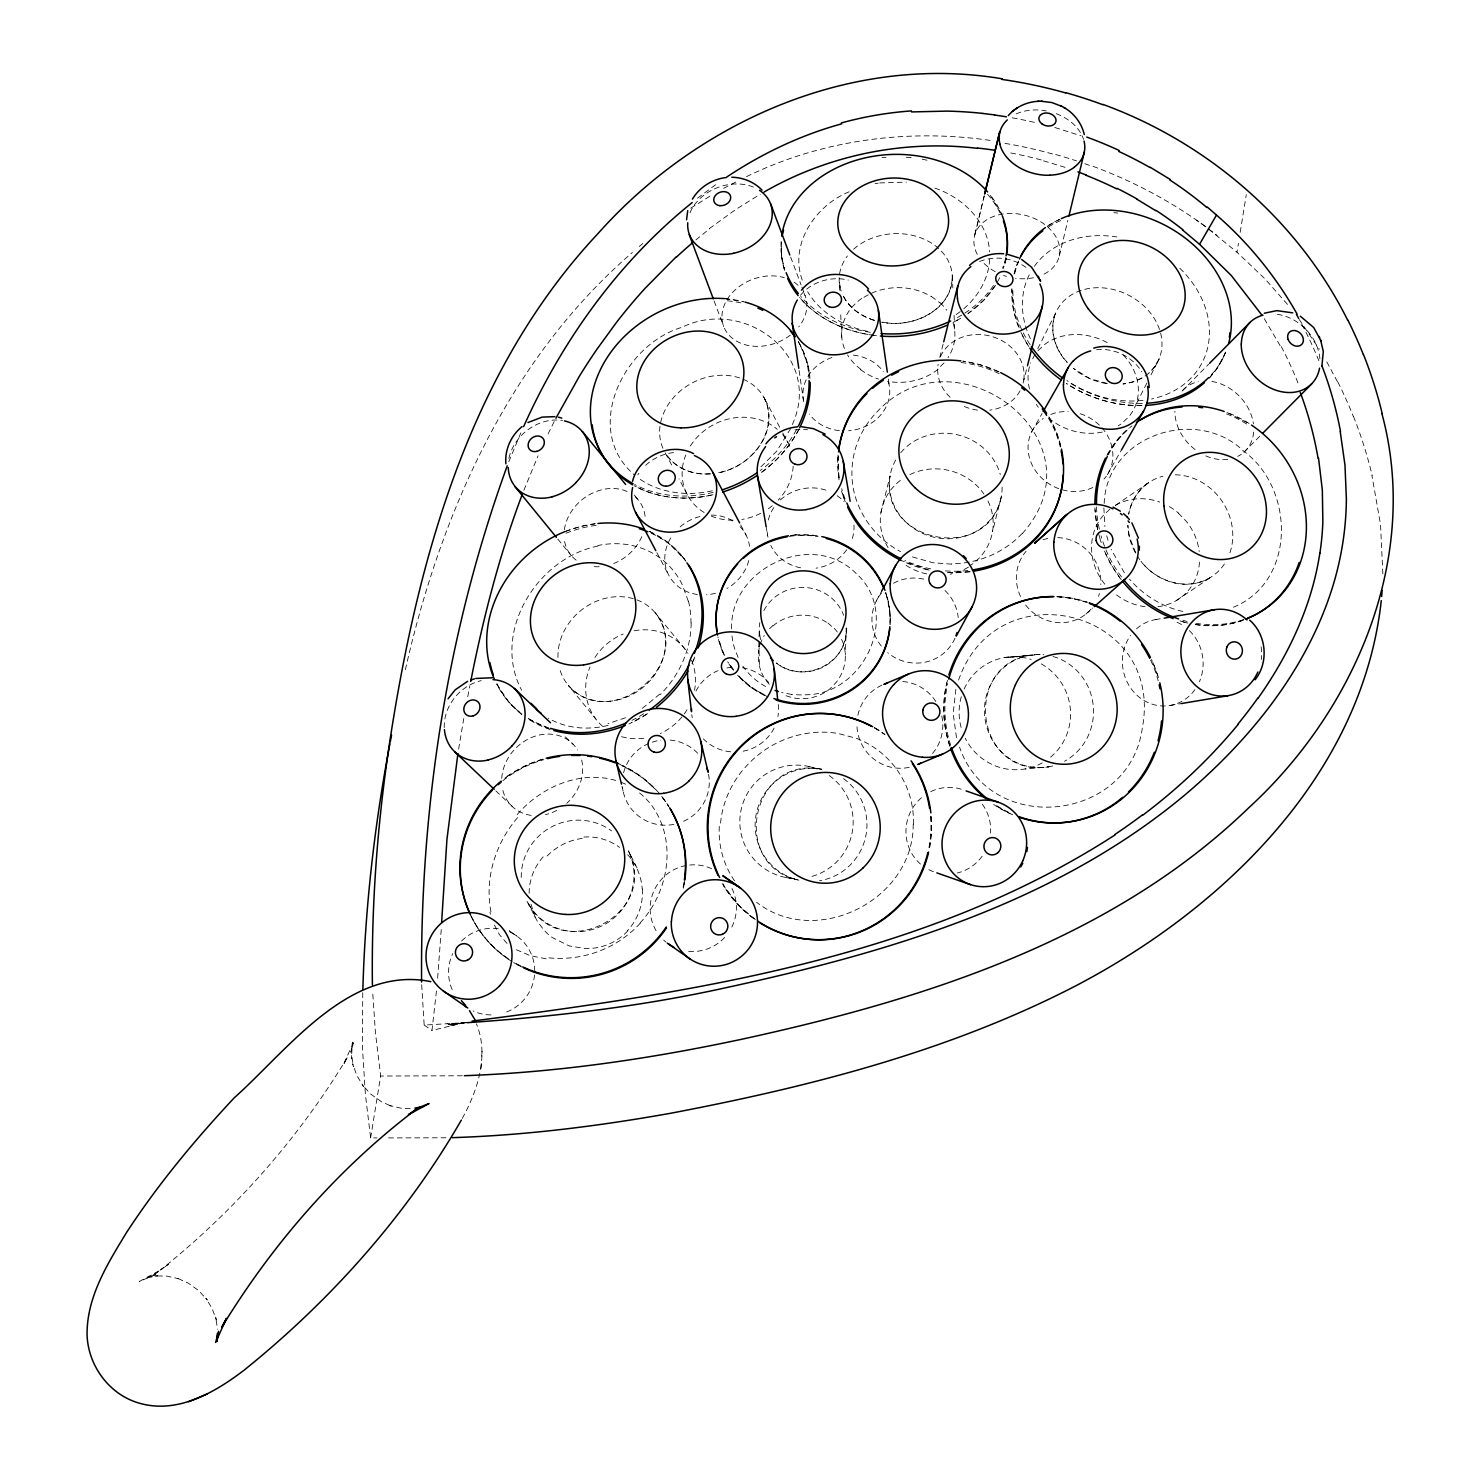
<?xml version="1.0" encoding="UTF-8"?>
<svg xmlns="http://www.w3.org/2000/svg" width="1480" height="1480" viewBox="0 0 1480 1480"><rect width="100%" height="100%" fill="white"/><g stroke="black" fill="none" stroke-linecap="round" stroke-linejoin="round"><path stroke-width="0.75" stroke-dasharray="5 3.75" d="M1382.857 573.907L1380.526 524.512L1371.942 475.635M1011.876 288.711L1013.43 309.746L1020.145 330.762M1103.877 507.936L1104.894 526.529M731.638 628.797C729.566 568.413 812.002 529.673 855.625 572.963C901.764 613.608 864.376 694.897 805.416 694.786A73.149 70.392 10.5 0 1 791.671 694.287M362.748 992.655L362.378 1046.86L365.412 1094.515L370.629 1137.917L376.975 1137.898M776.26 663.114A43.549 42.236 2 0 0 822.825 667.184A43.549 42.236 2 0 0 846.264 628.02L845.321 655.122M758.87 642.08L759.481 666.5M759.055 636.585L759.259 631.294L760.554 639.915M838.032 455.1L838.772 478.207M913.197 824.175C913.956 899.674 816.331 948.976 756.539 902.264M441.243 929.57L437.451 980.74M462.241 1118.418C477.818 1090.224 489.27 1055.24 476.449 1023.864M480.963 1068.412L481.388 1061.734M481.721 1056.22L482.166 1049.246M846.264 628.02C848.91 663.077 802.9 685.111 776.427 663.003M989.713 259.204C988.714 278.591 978.169 296.518 963.591 308.913M759.555 642.116L758.482 653.087L759.129 646.501M436.452 990.971L431.975 1030.45L465.312 1022.439M1104.191 503.404C1106.337 435.361 1196.858 405.446 1243.792 451.271C1294.815 488.529 1296.369 581.548 1233.377 607.226M720.538 823.065C722.407 802.974 731.028 783.771 744.107 768.471M458.615 749.139L463.758 718.54M370.629 1137.917L380.656 1076.034L375.439 1032.633L372.59 990.916M1287.452 304.399L1264.956 278.814L1236.966 252.192L1238.409 243.349M1240.185 232.304L1246.271 194.731M929.551 847.781L931.549 830.41L931.031 814.814A113.201 111.777 -78.3 0 1 929.551 847.781L928.737 851.537M467.736 696.71L469.845 685.813M683.353 888.204L684.519 882.191M955.877 689.255L953.157 713.397L956.505 737.706M1006.27 257.853L1003.385 268.583M984.163 196.137L974.488 236.19L984.237 195.86M1059.273 256.04L1067.876 220.353M405.372 669.737C440.541 513.745 509.046 358.752 632.349 252.543M880.952 512.598L890.054 475.876C878.695 543.401 989.066 564.028 1001.405 496.133L992.488 531.745M939.782 357.439L943.13 344.045M1023.106 383.098L1027.527 365.505M947.459 680.264C941.946 701.576 942.723 724.497 949.623 745.402M1014.337 272.986L1017.907 262.312M792.337 424.519C823.49 356.088 744.385 296.647 682.021 327.284C623.339 344.562 581.363 429.959 634.791 475.284M958.559 680.06C997.335 568.505 1164.557 609.63 1142.338 727.864C1129.703 822.196 990.213 837.033 959.539 747.086M523.902 490.213L538.054 455.785M508.824 461.704L520.886 432.752M691.918 663.502L695.193 656.177M790.672 428.553L776.556 451.4L759.777 467.995M548.1 433.881L554.908 420.135M1032.726 358.789L1035.704 352.832M1037.739 348.781L1055.591 313.242C1048.932 330.392 1055.277 350.261 1067.894 362.952M1146.833 383.135L1135.734 405.095M1150.996 374.884L1159.136 358.826L1154.789 366.615L1149.072 372.923M876.29 601.01L881.673 591.112M799.182 428.738C790.005 446.59 776.241 462 759.813 473.526M1106.947 455.433L1118.51 438.45L1129.036 428.072M1031.801 431.55L1042.05 413.549M1107.317 474.729L1120.897 450.901M994.911 286.01L983.904 300.033L968.272 313.353M640.045 923.002C668.793 892.163 677.544 840.696 651.681 805.453A70.208 67.858 85.7 0 0 637.899 791.652M1209.382 377.9L1217.8 367.299L1225.662 352.314A113.201 92.056 26.7 0 1 1211.546 374.588M1022.31 533.614C1105.338 440.651 955.932 326.488 877.067 411.829A101.824 93.536 7 0 0 851.981 476.338C853.016 507.844 872.941 536.981 900.506 551.596M517.186 814.592C541.051 786.768 580.678 769.6 616.92 780.793M944.074 362.914L937.765 369.038M1038.053 350.612L1045.417 343.915A56.555 47.619 24.9 0 1 1110.148 344.322M1182.095 391.09L1208.605 364.284M1243.885 452.251L1260.017 436.008M659.784 694.083L641.839 708.791M769.526 628.76L772.69 625.688M1085.821 614.126L1092.684 608.058M639.304 246.494L642.801 243.46M1109.87 509.176L1103.451 515.207A56.481 51.134 45 0 0 1105.19 584.655M697.561 198.172L716.154 184.316M709.383 228.586L736.023 209.309L760.239 194.25M960.242 311.651L953.102 316.683M1115.458 505.346L1149.368 482.166C1138.361 489.436 1131.127 501.313 1128.667 514.189A56.61 50.468 55.8 0 1 1162.984 476.246M1176.674 600.362L1211.269 576.941C1186.609 592.777 1152.717 580.697 1137.917 556.942M690.698 208.162L710.622 195.749M647.593 713.638L631.461 722.684M1049.061 225.126L1059.902 219.244M723.609 188.349L736.929 181.429M953.305 322.325L960.187 318.589M746.512 176.638C822.233 139.62 909.09 128.261 992.173 140.692M849.132 191.808C815.277 205.48 788.47 244.829 802.734 281.385M1141.968 377.992L1133.162 381.84L1122.968 384.005A56.61 46.028 26.7 0 0 1156.731 322.825A56.61 46.028 26.7 0 0 1076.737 292.078A56.61 46.028 26.7 0 0 1067.302 362.618M625.504 717.726L607.929 723.702M565.749 531.32L580.179 526.602L594.997 523.809M1243.607 620.009C1228.197 625.688 1211.324 627.039 1195.156 624.449M1009.804 657.12L1020.553 656.269L1004.458 657.527L1040.089 654.53C961.205 654.53 971.065 779.22 1049.061 766.77L1025.085 769.045M718.744 472.601C751.673 467.292 781.107 429.015 763.569 396.807L780.719 429.126M597.957 546.083C536.962 558.015 491.064 632.589 521.626 690.254M450.623 1025.603L465.941 1022.421M712.343 490.787C687.293 496.485 659.173 493.34 638.084 477.855M711.232 495.134C686.147 500.647 658.915 498.63 635.919 486.661M1155.362 619.62L1161.967 618.51M1170.144 705.442L1181.244 703.574M875.106 183.687L878.158 183.169M466.367 1022.421L449.069 1024.752L466.422 1022.625M879.693 182.928L906.389 182.114M466.311 1022.569L448.533 1024.456L470.844 1022.273L424.168 1025.104L421.652 984.015M970.177 571.706L947.626 572.52M1022.643 655.955L1028.896 655.418M709.771 473.73C692.529 475.376 674.085 467.68 665.038 452.51L672.752 467.107M465.183 1022.846L447.571 1023.883M462.296 1075.775L380.656 1076.034M445.998 1137.787L385.411 1137.917M1141.986 405.502C1115.476 406.186 1089.077 398.009 1066.803 383.764M951.621 564.158L932.863 562.733L910.366 556.313M410.182 1108.594L401.764 1108.372L389.703 1105.542L392.237 1106.578L381.378 1101.694L370.832 1094.164L362.212 1084.84L363.543 1086.579L356.81 1075.423L352.684 1063.75L353.387 1066.821L351.667 1054.667L351.389 1058.977L352.443 1042.179L350.853 1052.225L353.961 1041.051L343.286 1065.082L347.689 1056.85C298.942 1138.064 234.784 1210.529 160.894 1269.692L168.35 1264.438L152.107 1275.908L160.118 1270.247L139.416 1281.439L155.788 1274.595L145.484 1278.128L157.694 1275.816L154.197 1275.889L166.611 1276.074L178.654 1278.702L176.25 1277.777L188.219 1283.086L198.542 1290.486L207.329 1300.014L205.831 1298.164L212.029 1308.302L216.339 1319.957L215.636 1316.886L217.542 1329.244M725.089 298.701L744.088 301.846M794.797 879.083A56.61 55.889 -78.3 0 1 756.779 811.484A56.61 55.889 -78.3 0 1 821.752 769.285C750.379 754.615 728.882 867.576 800.31 880.434M546.12 958.818L530.043 955.617L514.67 948.995M791.652 694.435L781.57 692.529M873.811 335.331C845.968 331.705 818.44 319.458 799.959 297.85M1107.41 383.486L1089.928 378.677L1073.722 368.539M882.802 322.178C912.883 328.69 953.176 309.505 952.232 275.077L952.824 287.916M785.936 877.474L797.332 879.805M821.752 769.285L806.637 766.159M867.428 331.317C843.582 326.303 820.327 313.131 807.654 291.745M1182.835 611.443C1162.17 606.837 1143.319 595.127 1129.48 579.161M929.218 570.115L901.93 560.772M1043.548 160.858L1065.193 167.388M1179.948 620.897L1185.61 622.543M1054.814 127.484L1081.011 135.79M1087.43 602.268L1073.037 598.42L1056.22 596.607A113.201 109.076 84.8 0 1 1087.097 602.12M549.21 729.048L527.694 718.633M874.199 320.216C861.563 316.313 849.372 308.229 843.508 296.055M934.898 188.145C962.611 197.451 987.733 221.408 989.658 251.84M1226.976 412.476L1249.731 423.909A113.201 100.936 55.8 0 0 1226.291 412.199M1093.017 166.315C1133.588 181.393 1172.197 201.891 1206.995 227.679L1196.487 220.131M621.341 782.328L625.67 784.197M619.306 763.995L640.729 776.223L655.714 789.469M649.905 531.635L668.294 542.716L684.223 558.959M999.056 371.906L979.797 364.654L962.833 361.139A113.201 105.099 14 0 1 998.723 371.721M767.954 697.043L751.47 687.738L737.466 675.195M1010.008 813.593L995.855 805.916M513.653 962.592L520.812 966.514M874.292 727.624L884.763 734.265M511.951 961.482C494.061 950.456 479.594 934.084 470.621 915.102M860.509 369.667L865.134 372.775A56.481 47.212 2 0 0 878.491 379.084M931.383 296.444L939.985 302.901M424.168 1025.104L431.975 1030.45M509.398 930.902L516.76 936.026L509.342 930.865M755.337 919.709L738.261 905.076L723.405 885.503M1208.605 229.123L1236.966 252.192M1208.697 228.993L1217.245 235.542M521.793 714.396L508.75 701.909L496.799 684.334A113.201 98.846 -39.3 0 0 520.423 712.861M827.875 622.988L834.461 628.815M1048.617 418.007L1051.577 420.413A56.555 47.601 24.7 0 0 1106.041 431.124M1178.321 513.153L1186.387 521.404A56.425 51.319 47.9 0 1 1199.189 551.504M495.819 790.82L513.837 807.895M507.048 943.445L499.445 934.694L493.154 922.614M565.304 736.855L573.519 744.662M685.055 649.239L655.233 612.812C695.97 663.28 610.574 734.043 568.302 685.314L595.885 719.04M634.31 495.079L638.639 500.37M557.812 539.09L570.688 554.852M682.558 556.832L685.869 561.105M662.448 797.332L668.572 806.027A113.201 111.074 -26.9 0 0 622.636 765.456M1124.411 572.852L1111.11 549.246M1299.163 319.458L1319.291 349.169M733.451 670.385L727.679 661.782M1119.842 577.866L1110.814 564.047L1104.487 551.078M528.157 903.077C561.198 965.682 660.913 913.789 628.241 850.575A56.61 55.537 -26.9 0 1 603.304 925.167A56.61 55.537 -26.9 0 1 527.842 902.874M1264.309 318.736L1280.792 346.801M1027.323 344.248L1020.978 332.464M1326.783 361.841L1337.717 382.173M1049.431 417.767L1056.48 432.327L1061.234 447.996M1135.863 553.095L1129.258 536.555L1127.852 525.271A56.61 50.468 55.8 0 0 1135.16 552.299M687.312 494.56L678.969 478.854M782.791 433.029L787.971 442.816M740.703 524.938L746.068 535.094M656.861 552.651L668.609 574.888M527.01 901.265L537.684 921.911L544.085 930.273A53.743 48.673 17.7 0 0 552.17 937.469L569.115 945.887L585.211 948.532A56.222 56.092 56.2 0 0 627.779 930.902M637.029 867.946L628.241 850.575M800.495 345.562L807.895 364.913L810.004 378.769M535.168 917.36L530.506 902.596M738.132 657.471L734.543 648.37A72.557 68.968 -0.8 0 1 731.952 635.549M1001.867 214.748L989.972 194.731A113.201 89.743 -2.6 0 1 1001.516 213.897M1152.846 662.448L1158.637 678.303A113.201 109.076 84.8 0 0 1151.44 659.47M723.757 654.475L717.856 636.899M790.653 257.113L801.087 284.918M801.901 287.065L805.101 295.611M714.082 300.921L723.72 326.599M842.25 493.377L844.858 500.776M1098.567 533.633L1100.288 539.515M886.372 594.405L889.85 611.425L890.054 624.523A87.08 84.471 2 0 0 885.706 592.37M1106.726 535.76L1107.984 540.311M688.274 601.195L682.484 585.137A89.799 80.105 -49.5 0 0 597.902 545.528M489.954 912.161L490.454 914.233M783.864 268.121L781.44 255.189L781.163 241.703A113.201 89.743 -2.6 0 0 784.881 269.193M621.97 786.269L623.469 792.651M1097.697 529.655L1094.996 509.712M766.085 526.436L767.602 535.26M888.315 378.991L889.313 385.855M799.108 370.518L803.381 399.896M841.75 337.292L840.566 311.207M954.064 315.351L954.767 331.613M839.623 290.228L839.253 281.921L841.084 291.024A56.61 44.863 -2.6 0 1 847.411 255.947M1242.756 620.379A113.201 100.936 55.8 0 1 1195.322 624.523M1187.867 623.099A113.201 100.936 55.8 0 1 1180.448 621.101M1121.248 579.698A113.201 100.936 55.8 0 1 1105.634 553.835M1101.231 542.624A113.201 100.936 55.8 0 1 1100.01 538.812M1097.531 529.174A113.201 100.936 55.8 0 1 1094.923 507.714M1107.207 454.822A113.201 100.936 55.8 0 1 1128.907 428.183M1226.587 413.956A113.201 100.936 55.8 0 1 1247.548 424.575M1243.921 619.454A113.201 100.936 55.8 0 1 1195.729 623.284M1187.108 621.471A113.201 100.936 55.8 0 1 1182.853 620.287M1121.489 576.923A113.201 100.936 55.8 0 1 1101.027 535.816M1099.344 529.211A113.201 100.936 55.8 0 1 1096.495 506.678M1108.243 454.786A113.201 100.936 55.8 0 1 1131.904 425.944M1194.952 689.643A43.549 40.293 80.5 0 1 1138.361 696.488A43.549 40.293 80.5 0 1 1130.572 635.42M1136.492 628.815A43.549 40.293 80.5 0 1 1160.117 619.102M1177.081 622.303A43.549 40.293 80.5 0 1 1182.317 625.06M1189.383 630.591A43.549 40.293 80.5 0 1 1199.392 681.799M1261.108 646.779A43.456 40.201 80.5 0 1 1261.293 659.488M1006.048 259.037A113.201 89.743 -2.6 0 1 1004.476 265.364M999.685 277.667A113.201 89.743 -2.6 0 1 967.032 314.278M960.649 318.329A113.201 89.743 -2.6 0 1 953.952 322.011M876.401 335.646A113.201 89.743 -2.6 0 1 799.57 297.406M784.548 270.377A113.201 89.743 -2.6 0 1 781.366 242.886M882.006 157.676A113.201 89.743 -2.6 0 1 886.039 157.306M906.204 157.232A113.201 89.743 -2.6 0 1 912.216 157.768M922.096 159.211A113.201 89.743 -2.6 0 1 927.942 160.432M987.53 194.25A113.201 89.743 -2.6 0 1 1000.961 214.915M1005.697 257.613A113.201 89.743 -2.6 0 1 1002.534 268.287M993.524 285.492A113.201 89.743 -2.6 0 1 954.47 319.125M870.332 332.315A113.201 89.743 -2.6 0 1 800.791 296.407M510.119 932.178A43.549 42.865 -55.2 0 1 506.105 1012.172M491.009 1014.91A43.549 42.865 -55.2 0 1 473.156 1010.988M452.196 989.583A43.549 42.865 -55.2 0 1 452.714 953.583M461.631 940.947A43.549 42.865 -55.2 0 1 498.409 928.719M708.55 774.225A43.549 42.606 -13.3 0 1 682.798 821.64M673.899 824.379A43.549 42.606 -13.3 0 1 622.618 787.86M623.598 772.745A43.549 42.606 -13.3 0 1 660.82 740.222M670.107 740.074A43.549 42.606 -13.3 0 1 699.466 755.188M1253.652 432.105A43.549 34.761 44.7 0 1 1237.668 456.414M1227.771 459.374A43.549 34.761 44.7 0 1 1205.59 455.803M1195.1 449.569A43.549 34.761 44.7 0 1 1174.898 411.236M1182.983 390.091A43.549 34.761 44.7 0 1 1198.301 381.711M1211.898 381.47A43.549 34.761 44.7 0 1 1253.43 423.854M1277.295 314.334A43.364 34.632 44.7 0 1 1319.994 360.417M731.934 888.444A43.549 42.939 -55.1 0 1 731.731 927.257M724.663 937.451A43.549 42.939 -55.1 0 1 688.422 951.289M666.019 942.113A43.549 42.939 -55.1 0 1 663.688 940.115M656.047 930.568A43.549 42.939 -55.1 0 1 712.768 869.241M1020.072 390.868A43.549 37.629 14.1 0 1 989.787 410.145M977.503 410.108A43.549 37.629 14.1 0 1 962.666 405.779M950.123 397.269A43.549 37.629 14.1 0 1 938.154 364.265M940.503 356.569A43.549 37.629 14.1 0 1 993.339 336.959A43.549 37.629 14.1 0 1 1023.05 383.375M979.594 261.498A43.456 37.555 14.1 0 1 1028.526 269.341M1225.495 352.092A113.201 92.056 26.7 0 1 1209.271 378.011M1141.727 405.557A113.201 92.056 26.7 0 1 1066.414 383.524M1028.785 346.505A113.201 92.056 26.7 0 1 1022.199 335.109M1018.444 326.71A113.201 92.056 26.7 0 1 1011.839 289.543M1013.985 274.096A113.201 92.056 26.7 0 1 1018.203 261.608M1048.487 226.977A113.201 92.056 26.7 0 1 1060.845 220.483M1113.867 212.676A113.201 92.056 26.7 0 1 1117.752 213.083M1142.412 403.393A113.201 92.056 26.7 0 1 1067.913 381.6M1030.154 344.766A113.201 92.056 26.7 0 1 1012.894 288.822M1014.707 273.541A113.201 92.056 26.7 0 1 1018.592 261.109M1047.211 226.329A113.201 92.056 26.7 0 1 1059.606 219.355M954.989 638.213A43.549 42.217 28.5 0 1 887.741 652.717M881.266 646.057A43.549 42.217 28.5 0 1 881.784 592.721M893.476 583.25A43.549 42.217 28.5 0 1 926.277 579.753M944.962 590.483A43.549 42.217 28.5 0 1 958.226 617.512M684.87 879.712A113.201 111.074 -26.9 0 1 683.538 887.593M522.014 967.106A113.201 111.074 -26.9 0 1 516.705 964.35M508.232 959.114A113.201 111.074 -26.9 0 1 471.065 916.028M502.774 780.774A113.201 111.074 -26.9 0 1 543.826 759.666M622.285 765.845A113.201 111.074 -26.9 0 1 654.641 788.692M662.504 797.646A113.201 111.074 -26.9 0 1 669.33 807.377M684.038 882.099A113.201 111.074 -26.9 0 1 682.743 888.814M520.812 965.977A113.201 111.074 -26.9 0 1 515.151 962.944M508.047 958.522A113.201 111.074 -26.9 0 1 471.454 916.841M694.841 657.028A113.201 98.846 -39.3 0 1 691.604 664.168M646.594 714.359A113.201 98.846 -39.3 0 1 628.945 723.905M550.245 729.437A113.201 98.846 -39.3 0 1 527.509 718.596M521.737 714.452A113.201 98.846 -39.3 0 1 496.632 682.928M566.026 533.263A113.201 98.846 -39.3 0 1 596.403 525.363M651.237 533.207A113.201 98.846 -39.3 0 1 684.519 559.255M643.726 713.785A113.201 98.846 -39.3 0 1 631.96 720.316M548.618 727.753A113.201 98.846 -39.3 0 1 527.768 718.022M565.046 531.561A113.201 98.846 -39.3 0 1 595.737 523.698M649.313 531.338A113.201 98.846 -39.3 0 1 685.906 561.29M853.96 525.012A43.549 40.293 -9.7 0 1 851.019 542.032M846.726 549.783A43.549 40.293 -9.7 0 1 816.035 568.191M800.625 567.802A43.549 40.293 -9.7 0 1 770.747 545.38M767.972 537.203A43.549 40.293 -9.7 0 1 767.121 528.638M768.268 520.035A43.549 40.293 -9.7 0 1 774.41 506.734M780.367 499.963A43.549 40.293 -9.7 0 1 829.281 491.379M837.199 495.707A43.549 40.293 -9.7 0 1 843.878 501.535M794.927 429.866A43.456 40.201 -9.7 0 1 807.488 429.736M888.24 381.414A43.549 37.925 -8.2 0 1 848.632 430.773M839.364 430.643A43.549 37.925 -8.2 0 1 809.375 414.104M803.733 401.728A43.549 37.925 -8.2 0 1 831.927 357.513M853.331 355.108A43.549 37.925 -8.2 0 1 883.32 371.647M800.476 295.279A43.456 37.851 -8.2 0 1 848.336 280.072M740.055 526.695A43.549 38.813 -27.9 0 1 749.565 546.379M748.732 560.55A43.549 38.813 -27.9 0 1 726.957 588.485M715.524 593.24A43.549 38.813 -27.9 0 1 706.46 594.775M697.45 594.498A43.549 38.813 -27.9 0 1 672.013 535.963M680.134 526.862A43.549 38.813 -27.9 0 1 702.149 516.021M711.251 515.096A43.549 38.813 -27.9 0 1 733.525 521.367M637.806 474.877A43.456 38.739 -27.9 0 1 638.898 473.193M645.65 465.331A43.456 38.739 -27.9 0 1 677.082 452.399M501.738 778.388A43.549 37.555 -46.5 0 1 533.152 736.855A43.549 37.555 -46.5 0 1 577.515 749.935M581.659 760.035A43.549 37.555 -46.5 0 1 566.784 803.288M556.739 810.393A43.549 37.555 -46.5 0 1 545.491 814.611M531.172 815.351A43.549 37.555 -46.5 0 1 502.146 786.953M444.259 727.624A43.456 37.481 -46.5 0 1 481.204 680.615M1091.13 609.057A43.549 41.255 48.3 0 1 1025.289 604.506M1020.534 596.533A43.549 41.255 48.3 0 1 1026.102 551.245M1043.03 539.812A43.549 41.255 48.3 0 1 1048.784 538.295M1057.756 537.629A43.549 41.255 48.3 0 1 1100.842 584.6M1099.418 593.48A43.549 41.255 48.3 0 1 1098.53 596.329M1080.178 413.734A43.549 38.739 29.7 0 1 1104.006 479.058M1092.814 487.457A43.549 38.739 29.7 0 1 1036.092 471.602A43.549 38.739 29.7 0 1 1043.234 418.489M1050.763 414.456A43.549 38.739 29.7 0 1 1068.153 411.607M1096.532 349.779A43.364 38.591 29.7 0 1 1141.764 371.776M982.295 804.213A43.549 42.236 -70.7 0 1 990.564 833.166M982.165 856.217A43.549 42.236 -70.7 0 1 957.208 873.034M933.399 871.683A43.549 42.236 -70.7 0 1 927.904 869.204M920.468 864.043A43.549 42.236 -70.7 0 1 923.002 796.481M930.809 791.615A43.549 42.236 -70.7 0 1 963.221 789.876M969.863 571.761A113.201 105.099 14 0 1 947.829 572.575M927.849 569.818A113.201 105.099 14 0 1 903.059 561.383M845.302 501.849A113.201 105.099 14 0 1 841.547 490.99M839.049 479.853A113.201 105.099 14 0 1 838.013 455.414M961.075 362.471A113.201 105.099 14 0 1 999.629 373.848M1048.691 418.674A113.201 105.099 14 0 1 1060.291 447.053M967.827 570.54A113.201 105.099 14 0 1 944.573 570.817M930.772 568.857A113.201 105.099 14 0 1 904.909 560.532M845.135 499.001A113.201 105.099 14 0 1 841.695 488.659M839.345 477.948A113.201 105.099 14 0 1 838.235 456.136M1048.895 416.861A113.201 105.099 14 0 1 1060.994 446.942M764.549 695.489A87.08 84.471 2 0 1 739.686 677.6M731.841 668.239A87.08 84.471 2 0 1 728.456 663.17M722.832 652.403A87.08 84.471 2 0 1 717.893 637.066M789.229 536.426A87.08 84.471 2 0 1 818.126 536.666M885.577 592.907A87.08 84.471 2 0 1 890.146 622.599M764.032 694.435A87.08 84.471 2 0 1 738.613 675.639M733.47 669.571A87.08 84.471 2 0 1 728.789 662.874M724.701 655.566A87.08 84.471 2 0 1 718.707 639.545M977.263 254.375A43.549 31.931 13.6 0 1 997.428 215.174A43.549 31.931 13.6 0 1 1053.723 233.452A43.549 31.931 13.6 0 1 1041.587 275.262M1033.539 277.74A43.549 31.931 13.6 0 1 1015.576 278.314M1006.474 276.371A43.549 31.931 13.6 0 1 1003.533 275.428M995.152 271.673A43.549 31.931 13.6 0 1 981.702 260.906M1016.113 113.942A43.456 31.857 13.6 0 1 1046.305 110.908M1056.22 113.664A43.456 31.857 13.6 0 1 1083.545 139.398M778.277 704.499A43.549 42.402 -6.5 0 1 777.925 716.561M774.096 728.068A43.549 42.402 -6.5 0 1 740 751.692M730.695 751.822A43.549 42.402 -6.5 0 1 703.389 738.909M692.252 717.689A43.549 42.402 -6.5 0 1 691.789 714.692M695.97 691.123A43.549 42.402 -6.5 0 1 718.077 670.625M726.976 667.961A43.549 42.402 -6.5 0 1 733.155 667.221M742.442 667.758A43.549 42.402 -6.5 0 1 768.712 682.539M635.16 496.707A43.549 35.927 -39.2 0 1 645.336 519.998M641.802 536.648A43.549 35.927 -39.2 0 1 613.645 563.529M599.215 566.711A43.549 35.927 -39.2 0 1 590.779 566.266M576.164 560.162A43.549 35.927 -39.2 0 1 564.12 537.962M564.361 529.692A43.549 35.927 -39.2 0 1 628.76 492.304M508.935 458.282A43.456 35.853 -39.2 0 1 562.548 420.505M1012.69 814.759A113.201 109.076 84.8 0 1 993.672 804.473M949.92 746.494A113.201 109.076 84.8 0 1 946.774 682.798M1057.072 596.773A113.201 109.076 84.8 0 1 1085.765 602.138M1150.589 660.099A113.201 109.076 84.8 0 1 1158.192 680.893M1008.676 812.354A113.201 109.076 84.8 0 1 995.577 804.898M950.733 745.495A113.201 109.076 84.8 0 1 947.7 683.575M1353.46 416.38A465.404 439.394 9.5 0 1 1372.182 475.579M1337.902 382.081A466.126 441.577 6.5 0 1 1353.312 416.435M1055.684 154.531A466.163 442.335 9.1 0 1 1076.478 160.876M1084.711 163.688A466.163 442.335 9.1 0 1 1092.888 166.63M1004.976 143.357A465.349 438.062 9.5 0 1 1055.61 154.808M1281.273 346.598A393.643 371.332 10.7 0 1 1299.181 386.003M695.877 239.945A527.676 500.111 10.8 0 1 709.605 228.863M1010.785 152.977A398.638 379.528 9 0 1 1043.622 160.58M1301.975 324.471A412.901 388.833 12.1 0 1 1319.328 361.953M1012.302 117.826A417.249 395.623 9 0 1 1035.611 122.655M521.238 877.529A56.61 55.537 -26.9 0 1 552.17 826.562A56.61 55.537 -26.9 0 1 611.629 830.928M583.897 837.051A56.388 55.093 -79 0 1 619.602 847.393M627.705 854.682A56.388 55.093 -79 0 1 642.209 889.018M642.376 889.018A56.444 56.018 -43.6 0 1 627.52 930.661M529.137 893.365A56.111 52.91 -28.7 0 1 545.436 854.404M547.119 855.976A56.444 52.373 -38.8 0 1 583.934 838.235M490.971 911.846A110.057 97.403 -46.8 0 1 518.888 816.054M640.266 923.224A110.778 109.113 34.1 0 1 546.268 957.56M1224.386 563.991A56.61 50.468 55.8 0 1 1140.987 561.235M1175.213 474.821A56.61 50.468 55.8 0 1 1229.048 555.148M1115.439 505.309A56.777 51.763 46.1 0 1 1159.71 502.09M1169.422 506.623A56.777 51.763 46.1 0 1 1178.432 513.005M1157.952 606.689A56.795 51.134 47.5 0 0 1191.474 586.302A56.425 51.319 47.9 0 0 1199.633 558.515M1145.076 606.689A56.795 51.134 47.5 0 1 1115.68 594.276M1052.687 765.956A56.61 54.538 84.8 0 1 984.607 715.358A56.61 54.538 84.8 0 1 1043.844 654.771M1053.039 656.51A56.61 54.538 84.8 0 1 1093.184 705.091A56.61 54.538 84.8 0 1 1064.472 761.293M1042.197 762.903A56.703 55.556 66 0 1 965.238 738.243M961.149 727.531A56.703 55.556 66 0 1 961.297 696.729M964.128 689.033A56.703 55.556 66 0 1 1031.19 659.47M1041.217 663.873A56.703 55.556 66 0 1 1048.784 758.593M557.96 657.49A56.61 49.414 -39.3 0 1 634.014 598.882A56.61 49.414 -39.3 0 1 646.038 684.722A56.61 49.414 -39.3 0 1 559.422 667.905M843.526 778.647A56.61 55.889 -78.3 0 1 819.457 880.748M634.199 630.776A56.721 52.596 -42.1 0 1 687.996 653.365M691.475 660.117A56.721 52.596 -42.1 0 1 694.527 690.309M687.035 709.752A56.721 52.596 -42.1 0 1 660.357 733.488M643.818 738.261A56.721 52.596 -42.1 0 1 621.36 736.596M602.674 726.384A56.721 52.596 -42.1 0 1 589.984 666.943M594.923 657.49A56.721 52.596 -42.1 0 1 623.173 634.032M829.226 775.557A56.721 56.647 62.5 0 1 810.171 876.863M794.038 878.473A56.721 56.647 62.5 0 1 741.055 810.041A56.721 56.647 62.5 0 1 817.163 769.045M608.132 725.366A86.007 72.89 -34.2 0 1 548.137 718.096M691.179 622.932A104.692 97.181 -29.1 0 1 660.284 694.546M688.441 601.139A98.291 88.874 -38.3 0 1 690.975 622.932M913.456 824.193A89.799 89.318 -44.8 0 0 856.254 738.279L838.235 733.507A98.272 97.754 83.8 0 0 814.777 732.434A104.692 103.877 39.7 0 0 744.2 768.564M734.505 880.748A86.007 83.879 -85.2 0 1 719.539 822.973M759.684 635.641A43.549 42.236 2 0 1 759.813 622.618M763.865 610.611A43.549 42.236 2 0 1 805.305 587.505A43.549 42.236 2 0 1 843.674 615.291M841.602 639.286A43.456 42.162 -7.7 0 1 836.404 682.095L830.41 688.422A43.29 42.032 8.7 0 1 815.702 696.562A43.734 42.217 5.7 0 1 795.112 698.19L791.042 697.246A43.179 41.181 5.4 0 1 783.068 694.509M834.591 628.686A43.456 42.162 -7.7 0 1 837.329 632.034M769.267 684.315A43.327 41.163 5.7 0 1 760.683 670.329M760.702 670.329A43.864 41.847 1.5 0 1 758.704 650.701L759.518 646.797A43.235 41.181 -6.3 0 1 764.272 635.512M772.93 625.948A43.475 41.459 -7.1 0 1 827.764 623.117M765.604 686.498A65.361 61.624 9.7 0 1 742.868 666.148M1002.089 487.124A56.61 52.54 14 0 1 931.549 536.611A56.61 52.54 14 0 1 896.862 458.097M900.746 452.732A56.61 52.54 14 0 1 956.727 434.621A56.61 52.54 14 0 1 1000.277 474.507M987.956 500.924A56.61 52.928 12.2 0 1 969.696 565.896M888.093 547.6A56.61 52.928 12.2 0 1 902.893 478.595M909.904 474.562A56.61 52.928 12.2 0 1 983.904 494.005M968.401 567.136A56.499 52.836 18.1 0 1 950.067 574.166M926.702 573.926A56.499 52.836 18.1 0 1 903.244 563.399M1022.162 533.503A101.824 95.127 20.2 0 1 951.603 563.843M1106.263 383.542A56.61 46.028 26.7 0 1 1073.352 368.391M1123.376 355.052A56.555 47.582 24.9 0 1 1128.408 417.194L1121.082 423.946A56.555 47.601 24.7 0 1 1118.27 425.759M1038.368 407.278A56.555 47.601 24.7 0 1 1036.352 404.355M1029.525 389A56.555 47.601 24.7 0 1 1030.746 362.785M1179.819 268.269A96.977 78.644 26.8 0 1 1151.57 398.99M1143.06 400.377A96.977 78.644 26.8 0 1 1066.969 380.564M1030.432 338.791A96.977 78.644 26.8 0 1 1030.339 272.727M1034.372 266.308A96.977 78.644 26.8 0 1 1116.864 236.948M853.59 249.269A56.61 44.863 -2.6 0 1 926.332 240.222A56.61 44.863 -2.6 0 1 947.589 295.611A56.61 44.863 -2.6 0 1 881.581 322.196M874.44 320.439A56.61 44.863 -2.6 0 1 843.563 296.721M953.046 322.769A56.777 47.656 0.3 0 1 947.995 357.661M940.133 302.789A56.777 47.656 0.3 0 1 946.756 310.264M938.024 369.26A56.481 47.212 2 0 1 887.538 381.341M860.879 369.334A56.795 46.824 1.3 0 1 847.559 354.904M844.433 348.577A56.795 46.824 1.3 0 1 863.728 297.166M863.895 297.351A56.425 46.99 -0.3 0 1 931.29 296.555M662.91 448.274A56.61 47.231 -27.9 0 1 700.373 379.269A56.61 47.231 -27.9 0 1 768.231 409.294A56.61 47.231 -27.9 0 1 718.392 472.842M710.863 473.896A56.61 47.231 -27.9 0 1 665.834 453.824M782.624 434.658A56.703 50.191 -25.5 0 1 790.098 447.164M793.169 466.274A56.703 50.191 -25.5 0 1 778.313 500.092M772.338 505.716A56.703 50.191 -25.5 0 1 767.935 509.027M760.739 513.301A56.703 50.191 -25.5 0 1 741.832 519.443M733.137 520.183A56.703 50.191 -25.5 0 1 711.288 516.113M704.129 512.487A56.703 50.191 -25.5 0 1 685.777 454.971M690.383 445.961A56.703 50.191 -25.5 0 1 777.315 429.348M798.386 341.899A113.201 94.442 -27.9 0 1 809.967 378.233M798.849 429.348A113.201 94.442 -27.9 0 1 760.387 473.193M713.027 494.727A113.201 94.442 -27.9 0 1 634.143 485.699M727.365 300.81A113.201 94.442 -27.9 0 1 742.183 303.16M798.275 341.492A113.201 94.442 -27.9 0 1 809.024 378.529M796.462 429.774A113.201 94.442 -27.9 0 1 760.165 470.529M713.175 492.396A113.201 94.442 -27.9 0 1 634.735 484.552M724.368 298.608A113.201 94.442 -27.9 0 1 743.071 301.587M804.029 293.188A43.549 33.929 -20.6 0 1 798.701 326.969M790.265 335.202A43.549 33.929 -20.6 0 1 734.727 340.012A43.549 33.929 -20.6 0 1 730.121 295.242A43.549 33.929 -20.6 0 1 784.326 277.685M794.094 282.199A43.549 33.929 -20.6 0 1 799.866 287.139M690.013 212.75A43.456 33.855 -20.6 0 1 754.911 187.72M909.164 767.343A43.549 42.846 67.3 0 1 856.92 724.515M857.864 715.284A43.549 42.846 67.3 0 1 881.877 685.185M902.763 681.54A43.549 42.846 67.3 0 1 935.915 701.631M941.798 715.932A43.549 42.846 67.3 0 1 932.437 753.524M874.902 728.179A113.201 111.777 -78.3 0 1 884.948 734.709M930.568 816.368A113.201 111.777 -78.3 0 1 928.737 848.54M753.338 918.34A113.201 111.777 -78.3 0 1 722.702 884.337M874.588 727.753A113.201 111.777 -78.3 0 1 881.895 732.249M754.264 918.692A113.201 111.777 -78.3 0 1 722.758 883.412M508.769 775.298L504.421 778.48A113.201 111.074 -26.9 0 1 544.326 758.704L528.12 764.438L508.769 775.298M795.093 534.928L790.616 535.446A87.08 84.471 2 0 1 817.496 535.779L795.093 534.928"/><path stroke-width="1.5" d="M1139.304 550.135L1139.415 546.25M362.859 989.417C365.19 906.963 374.588 824.767 389.906 743.719M686.554 219.817L687.719 210.678M217.338 1333.332L216.931 1341.527L218.559 1331.334M441.632 922.318L446.942 839.345L457.931 753.505M1381.654 596.514L1382.098 590.354M1381.284 600.602C1362.137 774.854 1222.998 909.146 1074.388 986.549C948.033 1051.595 809.005 1086.93 670.07 1113.367C598.142 1126.151 525.363 1135.327 452.269 1137.658M1026.842 851.611L1027.472 847.43M390.295 741.684L391.571 735.153M470.696 681.466C483.257 617.937 499.371 554.926 522.311 494.302M1321.899 366.115L1323.305 351.519L1320.567 339.771M984.7 193.917L999.759 131.628M984.773 193.603L999.407 133.089M1068.893 216.191L1084.378 151.978M943.704 341.806L957.727 285.992M1027.527 365.505L1042.438 306.064M217.986 1333.554L215.636 1342.489L226.44 1318.347L221.686 1327.394C272.69 1243.589 338.865 1167.665 417.268 1108.52L408.443 1114.662L429.034 1103.525L418.063 1107.909L422.929 1106.652L414.918 1108.076M632.515 481.333C638.861 455.988 670.311 441.799 693.584 453.602M507.215 465.886C447.367 630.628 420.117 806.933 421.596 982.073M523.624 426.61C562.104 340.622 618.566 261.775 692.233 202.519M555.907 418.193L579.346 376.29A659.951 622.636 7.2 0 1 597.31 348.725L616.679 322.141A599.456 565.804 7.7 0 1 644.947 288.471L675.879 257.168M461.371 1120.064C405.983 1216.024 330.447 1300.624 244.293 1370.017C215.007 1392.458 177.452 1414.288 139.268 1403.17C109.631 1394.734 88.615 1366.41 87.098 1335.941C86.21 1297.59 107.522 1263.772 126.744 1232.211C158.138 1184.111 195.027 1139.803 234.192 1097.864C287.62 1050.301 349.114 964.886 430.846 981.666M881.673 591.112L895.641 565.36M956.228 636.16L972.267 606.578M1043.178 411.551L1068.227 367.558M1121.359 450.124L1143.559 411.181M1020.701 866.947L1022.791 863.303M692.418 199.134C699.282 187.59 711.547 179.635 724.812 177.692M448.07 698.801L455.156 689.846L467.588 681.337M522.052 426.592C511.137 435.471 504.606 449.735 505.901 463.814M1257.963 698.375C1282.513 663.706 1302.289 625.3 1313.352 584.174A328.264 309.949 14.4 0 0 1319.845 553.15M1255.059 679.801C1268.989 662.356 1266.621 634.809 1249.675 620.176M1238.149 724.386C1210.122 758.482 1177.71 788.896 1142.467 815.406M765.918 443.834C773.504 434.121 785.196 427.812 797.48 426.869M1008.269 115.625C1015.817 106.727 1027.435 101.602 1039.034 101.269M801.494 290.173C817.682 269.767 851.814 268.99 868.575 289.081M1209.53 363.322L1249.879 322.492A43.456 34.688 44.7 0 1 1262.995 315.166M1262.829 433.159L1311.613 384.005M1034.89 543.049L1067.024 514.374L1034.798 543.141M1094.275 606.652L1125.226 579.216M969.604 265.346C978.668 256.928 991.36 252.655 1003.662 253.783M1012.357 111.425L1014.54 109.816M1015.114 109.409L1017.167 107.892M1115.125 834.868C924.038 958.467 693.454 992.358 472.083 1021.089M725.663 177.767C761.201 153.92 800.31 135.179 841.621 123.858M764.05 192.049C828.153 155.104 903.929 139.527 977.411 148.333M527.953 422.54L542.198 417.101L554.797 416.657M188.626 1401.745L207.071 1394.031M883.745 684.389L908.498 674.029M918.044 764.42L942.686 754.079M1264.345 313.224L1276.796 310.634L1292.706 312.854M470.992 679.93L474.562 678.839M1093.757 348.133C1119.25 340.345 1148.092 360.935 1149.146 387.557M475.857 678.451L492.433 677.766M1164.168 618.14L1214.821 609.63M1181.244 703.574L1227.864 695.748M467.144 1022.698C553.835 1016.686 640.396 1006.641 725.33 987.845C887.482 952.602 1053.557 904.021 1183.464 796.129A619.047 585.913 9.9 0 0 1209.197 773.282C1263.846 722 1309.985 659.303 1332.536 587.172A350.853 331.464 13.7 0 0 1344.247 532.449A340.937 322.233 12.2 0 0 1346.375 498.852L1344.987 465.183L1340.214 431.494M911.588 111.925L947.108 111.111A399.6 379.435 9 0 1 982.831 113.424M464.406 1075.701C558.367 1072.371 651.755 1058.57 743.607 1038.849C925.111 999.148 1112.072 939.93 1248.676 807.858C1355.329 710.178 1420.708 557.516 1381.95 413.753M1041.254 101.251L1051.817 102.546L1061.863 106.375M1037.924 101.288L1042.105 101.232M731.768 177.249C743.034 177.434 754.19 181.966 762.034 190.125M801.679 426.758L813.445 428.664L825.119 434.121M982.831 113.46L994.671 114.904M1002.201 78.81C851.629 53.354 697.598 121.508 597.846 233.729C475.062 364.783 422.522 543.049 393.81 716.302C378.954 805.009 371.258 895.012 372.405 984.977M1007.325 254.282L1018.277 257.742M558.441 417.212L561.79 418.1M775.058 690.476L778.295 691.586M966.126 790.912L998.149 802.141M936.84 872.885L970.566 884.707M1077.884 171.847L1086.246 175.01M1103.044 104.433C1207.551 142.635 1297.979 220.317 1347.744 320.291M1113.09 507.141L1120.342 511.192M1063.898 107.485C1074.036 113.146 1081.658 123.21 1084.267 134.532M1061.086 105.95L1064.916 108.04M1136.714 199.115L1155.695 210.66M1150.274 167.296L1170.162 179.431M1300.31 316.183L1313.741 327.561L1321.122 341.159M1021.7 259.5L1031.523 267.159L1040.588 281.182L1039.793 279.498M738.982 886.983L722.795 875.698L740.759 888.24M443.464 991.119L466.533 1007.159M667.313 943.13L690.05 959.022M1182.576 229.974L1199.54 244.293L1216.505 215.062C1248.805 243.09 1276.038 276.815 1297.072 314.038M1207.292 207.052L1216.098 214.711M1199.91 244.625L1231.267 275.483L1261.904 315.129M536.778 708.92L530.987 703.259M1123.579 513.653L1126.817 516.649M454.897 752.025L494.191 789.284M514.448 688.441L550.541 722.813M963.462 555.721L966.181 558.571M461.371 1000.702L465.682 1005.364M1126.761 516.613L1129.407 519.535M582.436 431.55L625.67 484.497M514.91 486.55L556.388 537.332M1131.904 522.884L1138.435 538.091M469.456 1010.655L475.08 1019.961M712.787 472.194L739.63 522.921M635.494 512.21L655.788 550.615M1038.22 276.205L1038.96 277.778M1319.235 336.496L1319.698 337.644M770.581 203.648L789.839 254.986M689.199 234.58L713.286 298.775M700.817 741.258L708.18 772.43M615.939 760.739L621.471 784.141M843.304 461.39L850.13 501.313M757.446 475.95L766.104 526.473M1318.569 458.356L1322.343 490.121L1322.861 521.626A308.099 290.913 15.2 0 1 1319.901 553.15M878.399 310.356L887.334 372.128M798.774 368.261L792.207 323.047A43.568 37.944 -8.2 0 0 840.862 354.293A44.03 38.351 -8.2 0 0 866.077 342.472A43.364 37.777 -8.2 0 0 867.391 290.117M687.738 679.449L691.382 711.103M774.207 668.886L777.666 699.226M1299.199 562.418A113.201 100.936 55.8 0 1 1246.142 619.102M1173.14 618.585A113.201 100.936 55.8 0 1 1122.506 581.288M1094.886 503.829A113.201 100.936 55.8 0 1 1105.505 458.097M1140.636 419.821A113.201 100.936 55.8 0 1 1182.002 407.019M1198.763 407.296A113.201 100.936 55.8 0 1 1202.519 407.74M1251.507 425.075A113.201 100.936 55.8 0 1 1306.378 529.063A113.201 100.936 55.8 0 1 1247.696 618.048M1178.654 618.955A113.201 100.936 55.8 0 1 1124.042 580.179M1096.458 504.421A113.201 100.936 55.8 0 1 1107.299 456.58M1136.399 422.54A113.201 100.936 55.8 0 1 1224.201 411.459M1257.87 672.013A43.456 40.201 80.5 0 1 1218.059 695.822A43.568 40.312 80.5 0 1 1181.003 648.055A44.03 40.756 80.5 0 1 1191.53 622.581A43.364 40.127 80.5 0 1 1246.974 619.954M1003.385 220.983A113.201 89.743 -2.6 0 1 1007.029 252.673M946.923 325.304A113.201 89.743 -2.6 0 1 880.397 336.034M798.127 295.63A113.201 89.743 -2.6 0 1 787.656 278.499M782.568 234.376A113.201 89.743 -2.6 0 1 783.549 230.159M1002.219 215.636A113.201 89.743 -2.6 0 1 1006.067 255.818M950.66 321.012A113.201 89.743 -2.6 0 1 880.989 333.536M798.423 293.577A113.201 89.743 -2.6 0 1 786.158 272.69M781.718 236.171A113.201 89.743 -2.6 0 1 866.744 157.528A113.201 89.743 -2.6 0 1 987.586 191.901M467.81 1008.028A43.549 42.865 -55.2 0 1 465.312 1006.27M499.574 985.754A43.364 42.698 -55.2 0 0 497.632 923.187A43.456 42.772 -55.2 0 0 426.37 962.167A43.568 42.883 -55.2 0 0 474.691 998.778A44.03 43.346 -55.2 0 0 499.648 985.828M706.977 768.361A43.549 42.606 -13.3 0 1 707.865 771.265M688.848 780.996A43.364 42.439 -13.3 0 0 687.663 719.336A43.456 42.513 -13.3 0 0 638.546 713.323A43.456 42.513 -13.3 0 0 615.273 756.484A43.568 42.624 -13.3 0 0 663.558 793.373M688.922 781.052A44.03 43.087 -13.3 0 1 663.558 793.262M1319.568 368.15A43.456 34.688 44.7 0 1 1280.2 391.442A43.568 34.78 44.7 0 1 1241.239 344.007M1241.332 344.026A44.03 35.15 44.7 0 1 1249.916 322.529M673.752 947.071A43.549 42.939 -55.1 0 1 668.461 943.944M671.328 921.615A43.568 42.957 -55.1 0 0 712.583 966.218A43.456 42.846 -55.1 0 0 744.015 891.127A43.364 42.772 -55.1 0 0 681.725 895.437A44.03 43.438 -55.1 0 0 671.439 921.615M1039.904 283.938A43.364 37.481 14.1 0 1 1030.986 324.286M957.56 298.738A43.364 37.481 14.1 0 1 970.88 266.585M957.412 298.72A43.568 37.648 14.1 0 0 1006.123 334.018A44.03 38.055 14.1 0 0 1031.061 324.342M1204.461 382.654A113.201 92.056 26.7 0 1 1145.539 405.409M1061.438 380.12A113.201 92.056 26.7 0 1 1029.84 348.096M1021.108 255.725A113.201 92.056 26.7 0 1 1042.845 230.843M1229.899 332.723A113.201 92.056 26.7 0 1 1229.343 337.144M1208.623 377.604A113.201 92.056 26.7 0 1 1146.815 403.226M1062.714 378.066A113.201 92.056 26.7 0 1 1031.338 346.505M1019.48 259.037A113.201 92.056 26.7 0 1 1045.38 227.606M1061.345 218.578A113.201 92.056 26.7 0 1 1184.074 237.207A113.201 92.056 26.7 0 1 1228.622 343.545M956.986 632.515A43.549 42.217 28.5 0 1 956.098 635.401M890.165 583.731A43.568 42.254 28.5 0 0 931.327 629.204A43.456 42.125 28.5 0 0 973.082 571.132A43.456 42.125 28.5 0 0 900.654 558.552A44.03 42.698 28.5 0 0 890.276 583.731M670.366 809.061A113.201 111.074 -26.9 0 1 684.87 879.712M666.481 927.942A113.201 111.074 -26.9 0 1 523.827 967.957M469.401 912.42A113.201 111.074 -26.9 0 1 492.341 790.265M498.168 784.696A113.201 111.074 -26.9 0 1 501.221 782.051M547.73 758.648A113.201 111.074 -26.9 0 1 559.625 756.41M571.668 755.448A113.201 111.074 -26.9 0 1 579.716 755.503M587.726 756.132A113.201 111.074 -26.9 0 1 591.723 756.668M599.604 758.149A113.201 111.074 -26.9 0 1 614.922 762.755M669.719 807.877A113.201 111.074 -26.9 0 1 684.389 879.823M666.278 926.961A113.201 111.074 -26.9 0 1 522.736 966.903M470.474 914.844A113.201 111.074 -26.9 0 1 501.128 781.107M546.212 758.204A113.201 111.074 -26.9 0 1 618.621 763.662M688.626 564.99A113.201 98.846 -39.3 0 1 698.19 647.907M687.867 671.143A113.201 98.846 -39.3 0 1 656.454 707.311M625.282 725.459A113.201 98.846 -39.3 0 1 553.76 730.491M493.247 674.695A113.201 98.846 -39.3 0 1 489.899 662.559M639.304 528.749A113.201 98.846 -39.3 0 1 647.907 531.783M686.979 562.863A113.201 98.846 -39.3 0 1 694.361 653.438M688.995 665.168A113.201 98.846 -39.3 0 1 649.276 710.104M625.781 723.128A113.201 98.846 -39.3 0 1 550.541 728.345M494.246 678.913A113.201 98.846 -39.3 0 1 565.046 531.561M597.957 523.457A113.201 98.846 -39.3 0 1 643.893 529.137M765.66 446.572A43.456 40.201 -9.7 0 0 757.538 475.931A43.568 40.312 -9.7 0 0 806.193 509.657M774.743 437.914A43.456 40.201 -9.7 0 1 776.538 436.693M822.88 434.621A43.456 40.201 -9.7 0 1 829.485 438.986A43.364 40.127 -9.7 0 1 831.335 497.299M831.39 497.354A44.03 40.756 -9.7 0 1 806.193 509.546M792.485 323.029A43.364 37.777 -8.2 0 1 797.35 299.996M632.607 487.549A43.456 38.739 -27.9 0 0 631.997 500.943A43.568 38.831 -27.9 0 0 679.505 531.209A44.03 39.257 -27.9 0 0 704.221 517.612A43.364 38.665 -27.9 0 0 702.574 460.28A43.456 38.739 -27.9 0 0 694.379 455.581M492.988 679.653A43.364 37.407 -46.5 0 1 523.643 703.777A43.364 37.407 -46.5 0 1 512.08 745.772M488.16 760.017A43.568 37.574 -46.5 0 1 444.425 729.64M512.135 745.827A44.03 37.981 -46.5 0 1 488.141 759.924M1137.139 539.109A43.456 41.163 48.3 0 1 1093.794 589.021A43.568 41.273 48.3 0 1 1053.815 542.161M1112.979 508.861A43.456 41.163 48.3 0 0 1064.213 517.371A44.03 41.718 48.3 0 0 1053.927 542.179M1120.434 513.486A43.456 41.163 48.3 0 1 1122.155 514.855M1128.074 520.868A43.456 41.163 48.3 0 1 1129.351 522.477M1147.573 386.391A43.456 38.665 29.7 0 1 1105.024 428.978A43.568 38.758 29.7 0 1 1063.399 384.541M1072.945 361.379A43.456 38.665 29.7 0 1 1090.742 350.908M1063.51 384.56A44.03 39.183 29.7 0 1 1072.908 361.268M1063.084 475.191A113.201 105.099 14 0 1 973.803 571.169M901.227 560.513A113.201 105.099 14 0 1 847.633 507.141M838.642 449.809A113.201 105.099 14 0 1 866.947 393.514M872.571 388.315A113.201 105.099 14 0 1 883.338 380.175M891.682 375.199A113.201 105.099 14 0 1 898.693 371.721M1021.644 387.704A113.201 105.099 14 0 1 1024.715 390.239M1042.235 408.924A113.201 105.099 14 0 1 1046.656 415.344M1061.123 450.771A113.201 105.099 14 0 1 1062.936 463.888M1061.475 449.088A113.201 105.099 14 0 1 972.397 569.929M900.895 558.645A113.201 105.099 14 0 1 846.801 502.997M838.587 451.825A113.201 105.099 14 0 1 960.909 360.898M1000.72 372.683A113.201 105.099 14 0 1 1046.638 413.235M889.739 628.612A87.08 84.471 2 0 1 776.057 700.077M717.504 635.105A87.08 84.471 2 0 1 737.688 563.973M743.441 558.201A87.08 84.471 2 0 1 787.193 536.759M826.21 538.442A87.08 84.471 2 0 1 883.375 587.264M889.869 626.688A87.08 84.471 2 0 1 773.892 698.542M716.968 631.016A87.08 84.471 2 0 1 788.415 535.779M821.844 536.593A87.08 84.471 2 0 1 884.966 590.335M1084.045 141.062A43.364 31.802 13.6 0 1 1074.036 167.37M999.925 144.023A43.364 31.802 13.6 0 1 1007.288 119.917M1049.949 175.251A43.568 31.95 13.6 0 1 999.777 144.004M1074.11 167.425A44.03 32.301 13.6 0 1 1049.93 175.158M691.548 711.677A43.549 42.402 -6.5 0 1 691.53 708.643M736.134 716.338A43.568 42.421 -6.5 0 1 687.867 679.431A43.364 42.236 -6.5 0 1 745.439 634.236A43.364 42.236 -6.5 0 1 761.46 704.129A44.03 42.883 -6.5 0 1 736.134 716.227M564.435 420.912A43.364 35.798 -39.2 0 1 576.127 482.388M508.269 467.588A43.364 35.798 -39.2 0 0 508.38 469.493A43.568 35.946 -39.2 0 0 552.077 496.855M576.183 482.443A44.03 36.334 -39.2 0 1 552.077 496.762M1122.654 797.332A113.201 109.076 84.8 0 1 1020.035 817.515M985.754 798.571A113.201 109.076 84.8 0 1 950.567 748.399M948.846 675.028A113.201 109.076 84.8 0 1 1053.168 596.662M1089.447 603.452A113.201 109.076 84.8 0 1 1120.045 621.101M1141.561 644.485A113.201 109.076 84.8 0 1 1149.701 658.304M1159.136 684.815A113.201 109.076 84.8 0 1 1159.968 688.774M1161.541 720.945A113.201 109.076 84.8 0 1 1158.045 740.777M1154.326 752.229A113.201 109.076 84.8 0 1 1128.463 791.985M1159.802 682.761A113.201 109.076 84.8 0 1 1127.982 793.447A113.201 109.076 84.8 0 1 1018.832 816.609M988.751 799.977A113.201 109.076 84.8 0 1 951.455 747.64M948.773 679.116A113.201 109.076 84.8 0 1 1053.964 596.551M1089.206 602.841A113.201 109.076 84.8 0 1 1150.46 657.49M1363.468 354.497A465.404 439.394 9.5 0 1 1382.209 413.697M1347.928 320.198A466.126 441.577 6.5 0 1 1363.321 354.553M1065.711 92.648A466.163 442.335 9.1 0 1 1102.915 104.747M1002.108 79.439A465.349 438.062 9.5 0 1 1065.637 92.925M1300.273 392.422A398.046 376.475 8 0 1 1318.088 458.411M1257.704 698.227A508.935 479.187 5.8 0 1 1237.872 724.183M1142.208 815.091A659.71 624.69 10.1 0 1 1114.847 834.516M676.101 257.391A527.676 500.111 10.8 0 1 692.51 242.794M977.429 148.037A398.638 379.528 9 0 1 995.263 150.331M1086.117 175.325A378.418 357.735 9 0 1 1116.716 188.885M1117.012 188.349A379.971 360.565 8.4 0 1 1136.862 198.894M1155.936 210.345A345.506 323.639 10.9 0 1 1182.816 229.696M1321.973 365.893A415.14 393.236 6.2 0 1 1340.51 431.457M1296.425 314.352A412.901 388.833 12.1 0 1 1298.682 318.385M1169.792 179.95A364.635 340.825 11.4 0 1 1206.866 207.496M1118.751 151.422A405.372 384.097 8.6 0 1 1150.09 167.573M1086.801 137.085A400.433 379.435 8.6 0 1 1119.213 150.498M994.634 115.052A417.249 395.623 9 0 1 1006.418 116.828M841.343 122.951A344.118 324.12 8.2 0 1 911.476 110.908M541.144 713.36A86.007 72.89 -34.2 0 1 536.389 709.272M773.263 660.654A43.549 42.236 2 0 1 770.507 657.952M810.171 382.284A113.201 94.442 -27.9 0 1 799.7 427.664M757.076 475.487A113.201 94.442 -27.9 0 1 722.666 492.063M632.607 484.829A113.201 94.442 -27.9 0 1 592.13 424.779M757.852 308.118A113.201 94.442 -27.9 0 1 762.774 310.3M790.357 331.021A113.201 94.442 -27.9 0 1 794.612 336.293M809.079 380.526A113.201 94.442 -27.9 0 1 798.368 426.129M756.613 473.026A113.201 94.442 -27.9 0 1 722.055 489.88M633.107 483.683A113.201 94.442 -27.9 0 1 600.843 368.761A113.201 94.442 -27.9 0 1 724.368 298.608M745.032 302.105A113.201 94.442 -27.9 0 1 795.315 336.774M759.481 190.291A43.364 33.8 -20.6 0 1 758.648 240.685A44.03 34.318 -20.6 0 1 733.581 253.246M687.756 222.722A43.364 33.8 -20.6 0 0 687.83 227.865A43.568 33.948 -20.6 0 0 733.581 253.339M884.707 684.019A43.549 42.846 67.3 0 1 887.612 683.076M920.597 763.125A43.549 42.846 67.3 0 1 917.859 764.494M922.54 757.26A43.456 42.754 67.3 0 0 955.784 683.649A43.364 42.68 67.3 0 0 893.68 684.759M922.54 757.224A43.568 42.865 67.3 0 1 882.672 710.456A44.03 43.327 67.3 0 1 893.624 684.704M718.041 875.42A113.201 111.777 -78.3 0 1 741.85 745.162A113.201 111.777 -78.3 0 1 871.405 726.236M912.402 763.606A113.201 111.777 -78.3 0 1 929.607 808.358M927.868 852.48A113.201 111.777 -78.3 0 1 759.943 922.836M719.65 877.548A113.201 111.777 -78.3 0 1 741.98 745.791A113.201 111.777 -78.3 0 1 872.719 726.717M911.07 760.831A113.201 111.777 -78.3 0 1 930.865 812.89M928.589 852.295A113.201 111.777 -78.3 0 1 757.686 921.078M1163.946 505.975A55.426 49.432 55.8 0 0 1245.364 552.355A55.426 49.432 55.8 0 0 1235.856 459.503A55.426 49.432 55.8 0 0 1163.946 505.975M1226.809 647.204A8.695 8.047 80.5 0 0 1235.652 659.1A8.695 8.047 80.5 0 0 1240.61 645.169A8.695 8.047 80.5 0 0 1226.809 647.204M863.21 259.463A55.426 43.938 -2.6 0 0 948.532 223.166A55.426 43.938 -2.6 0 0 867.817 183.335A55.426 43.938 -2.6 0 0 863.21 259.463M467.44 960.206A8.695 8.566 -55.2 0 0 469.086 945.276A8.695 8.566 -55.2 0 0 455.433 951.492A8.695 8.566 -55.2 0 0 467.44 960.206M654.123 752.136A8.695 8.51 -13.3 0 0 665.205 742.035A8.695 8.51 -13.3 0 0 650.849 737.762A8.695 8.51 -13.3 0 0 654.123 752.136M1288.173 339.531A8.695 6.956 44.7 0 0 1301.678 344.489A8.695 6.956 44.7 0 0 1296.684 331.021A8.695 6.956 44.7 0 0 1288.173 339.531M722.555 934.25A8.695 8.584 -55.1 0 0 724.497 919.358A8.695 8.584 -55.1 0 0 710.696 925.296A8.695 8.584 -55.1 0 0 722.555 934.25M998.334 284.104A8.695 7.53 14.1 0 0 1012.727 281.385A8.695 7.53 14.1 0 0 1001.997 271.599A8.695 7.53 14.1 0 0 998.334 284.104M1088.244 308.746A55.426 45.066 26.7 0 0 1180.43 314.093A55.426 45.066 26.7 0 0 1126.28 240.537A55.426 45.066 26.7 0 0 1088.244 308.746M930.106 583.62A8.695 8.436 28.5 0 0 945.073 583.749A8.695 8.436 28.5 0 0 937.377 570.929A8.695 8.436 28.5 0 0 930.106 583.62M565.804 914.437A55.426 54.39 -26.9 0 0 619.066 835.072A55.426 54.39 -26.9 0 0 523.643 830.206A55.426 54.39 -26.9 0 0 565.804 914.437M583.749 664.853A55.426 48.396 -39.3 0 0 628.463 582.251A55.426 48.396 -39.3 0 0 537.148 595.071A55.426 48.396 -39.3 0 0 583.749 664.853M795.001 464.184A8.695 8.047 -9.7 0 0 806.952 455.396A8.695 8.047 -9.7 0 0 793.058 450.364A8.695 8.047 -9.7 0 0 795.001 464.184M829.096 306.749A8.695 7.585 -8.2 0 0 841.51 298.886A8.695 7.585 -8.2 0 0 827.949 293.651A8.695 7.585 -8.2 0 0 829.096 306.749M665.963 486.217A8.695 7.752 -27.9 0 0 674.491 474.248A8.695 7.752 -27.9 0 0 659.821 474.266A8.695 7.752 -27.9 0 0 665.963 486.217M473.267 715.839A8.695 7.511 -46.5 0 0 478.114 702.001A8.695 7.511 -46.5 0 0 464.295 706.423A8.695 7.511 -46.5 0 0 473.267 715.839M1096.162 540.496A8.695 8.251 48.3 0 0 1109.963 546.12A8.695 8.251 48.3 0 0 1107.262 531.524A8.695 8.251 48.3 0 0 1096.162 540.496M1106.614 379.157A8.695 7.752 29.7 0 0 1121.285 379.916A8.695 7.752 29.7 0 0 1113.386 367.577A8.695 7.752 29.7 0 0 1106.614 379.157M1022.736 860.861A43.456 42.143 -70.7 0 0 1014.337 812.317A43.364 42.069 -70.7 0 0 953.064 814.943A44.03 42.717 -70.7 0 0 942.131 840.88A43.568 42.254 -70.7 0 0 981.055 886.631A43.456 42.143 -70.7 0 0 1022.736 860.861M997.613 852.961A8.695 8.436 -70.7 0 0 995.541 838.124A8.695 8.436 -70.7 0 0 983.996 847.633A8.695 8.436 -70.7 0 0 997.613 852.961M915.121 487.863A55.426 51.449 14 0 0 1007.436 467.55A55.426 51.449 14 0 0 939.689 402.19A55.426 51.449 14 0 0 915.121 487.863M779.793 646.63A42.643 41.366 2 0 0 845.931 614.866A42.643 41.366 2 0 0 784.4 575.128A42.643 41.366 2 0 0 779.793 646.63M1041.772 123.747A8.695 6.383 13.6 0 0 1055.888 121.693A8.695 6.383 13.6 0 0 1044.714 113.091A8.695 6.383 13.6 0 0 1041.772 123.747M726.255 673.918A8.695 8.473 -6.5 0 0 738.76 665.667A8.695 8.473 -6.5 0 0 725.237 659.266A8.695 8.473 -6.5 0 0 726.255 673.918M536.778 451.382A8.695 7.178 -39.2 0 0 542.975 438.321A8.695 7.178 -39.2 0 0 528.934 441.725A8.695 7.178 -39.2 0 0 536.778 451.382M1015.391 684.889A55.426 53.41 84.8 0 0 1068.135 764.106A55.426 53.41 84.8 0 0 1107.614 677.562A55.426 53.41 84.8 0 0 1015.391 684.889M681.041 427.85A55.426 46.25 -27.9 0 0 740.666 356.31A55.426 46.25 -27.9 0 0 649.332 354.201A55.426 46.25 -27.9 0 0 681.041 427.85M719.835 205.665A8.695 6.79 -20.6 0 0 730.473 195.915A8.695 6.79 -20.6 0 0 716.357 194.435A8.695 6.79 -20.6 0 0 719.835 205.665M922.854 710.141A8.695 8.566 67.3 0 0 934.361 719.817A8.695 8.566 67.3 0 0 936.766 704.998A8.695 8.566 67.3 0 0 922.854 710.141M862.859 868.094A55.426 54.723 -78.3 0 0 841.362 774.743A55.426 54.723 -78.3 0 0 772.116 840.659A55.426 54.723 -78.3 0 0 862.859 868.094"/></g></svg>
